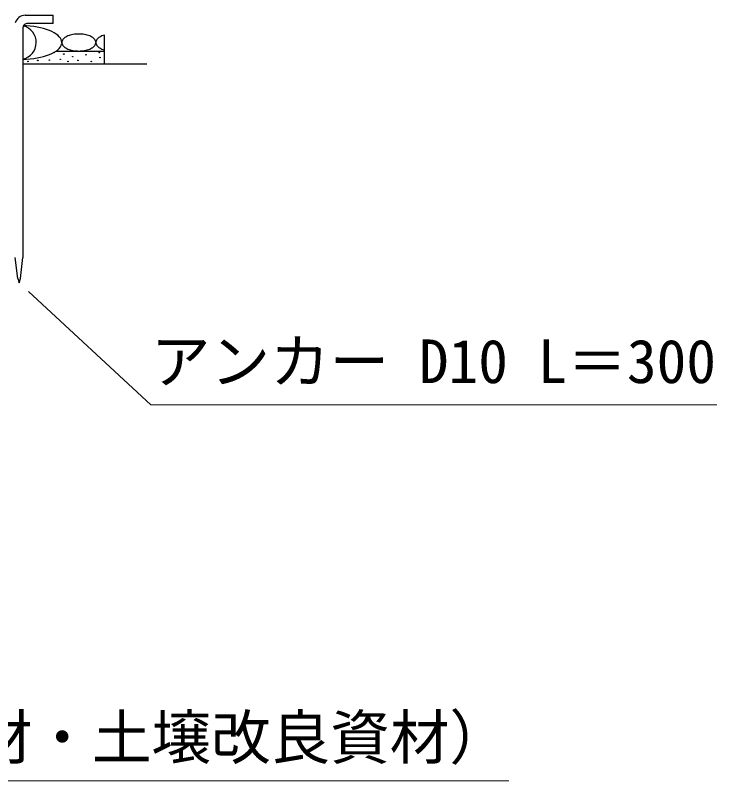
# Model space of a CAD drawing. Units: millimetres, scale not verified. Extents: x 200 to 8204, y 200 to 5825.
# Drawn here: x 3171 to 3996, y 2904 to 3804 of the extents above; entities that cross this region are included whole.
import ezdxf
from ezdxf.enums import TextEntityAlignment as Align

# ---------------------------------------------------------------- set-up
doc = ezdxf.new("R2010")
doc.units = ezdxf.units.MM
doc.header["$LTSCALE"] = 20
for name, color, linetype, lineweight in [('C-STR', 7, 'Continuous', 25), ('C-STR-DIM', 1, 'Continuous', 13), ('C-STR-HTXT', 1, 'Continuous', 13), ('C-TTL-LINE', 7, 'Continuous', 13)]:
    doc.layers.add(name, color=color, linetype=linetype, lineweight=lineweight)
doc.styles.add('ＭＳ ゴシック', font='')
doc.styles.get('ＭＳ ゴシック').set_extended_font_data('MS Gothic')

msp = doc.modelspace()

# ---------------------------------------------------------------- linework, layer by layer
at = {"layer": 'C-STR'}
for p, q in [((3182.81, 3803.81), (3215.76, 3803.81)), ((3215.76, 3794.2), (3215.76, 3803.81)), ((3180.29, 3789.22), (3180.29, 3519.03)), ((3215.76, 3794.2), (3185.7, 3794.2)), ((3275.93, 3746.83), (3275.93, 3780.49)), ((3225.74, 3771.83), (3225.93, 3770.08)), ((3265.86, 3771.83), (3265.93, 3770.95)), ((3219.23, 3761.83), (3275.93, 3761.83)), ((3180.29, 3746.83), (3325.93, 3746.83)), ((3174.29, 3494.22), (3171.29, 3519.22)), ((3177.29, 3494.22), (3180.29, 3519.22)), ((3174.29, 3494.22), (3175.79, 3489.22)), ((3175.79, 3489.22), (3177.29, 3494.22))]:
    msp.add_line(p, q, dxfattribs=at)
for points in [[(3225.93, 3771.83), (3225.74, 3773.57), (3225.17, 3775.3), (3224.23, 3777), (3222.92, 3778.67), (3221.25, 3780.28), (3219.23, 3781.83), (3216.89, 3783.3), (3214.24, 3784.68), (3211.29, 3785.97), (3208.07, 3787.15), (3204.61, 3788.21), (3200.93, 3789.15), (3197.06, 3789.95), (3193.03, 3790.62), (3188.87, 3791.14), (3184.62, 3791.52), (3180.96, 3791.71)], [(3265.93, 3771.83), (3265.86, 3772.7), (3265.63, 3773.56), (3265.25, 3774.41), (3264.73, 3775.25), (3264.06, 3776.05), (3263.25, 3776.83), (3262.32, 3777.56), (3261.25, 3778.25), (3260.08, 3778.9), (3258.79, 3779.49), (3257.4, 3780.02), (3255.93, 3780.49), (3254.39, 3780.89), (3252.77, 3781.22), (3251.11, 3781.48), (3249.41, 3781.67), (3247.68, 3781.79), (3245.93, 3781.83), (3244.19, 3781.79), (3242.46, 3781.67), (3240.76, 3781.48), (3239.09, 3781.22), (3237.48, 3780.89), (3235.93, 3780.49), (3234.46, 3780.02), (3233.08, 3779.49), (3231.79, 3778.9), (3230.61, 3778.25), (3229.55, 3777.56), (3228.61, 3776.83), (3227.81, 3776.05), (3227.14, 3775.25), (3226.61, 3774.41), (3226.24, 3773.56), (3226.01, 3772.7), (3225.93, 3771.83), (3226.01, 3770.95), (3226.24, 3770.09), (3226.61, 3769.24), (3227.14, 3768.4), (3227.81, 3767.6), (3228.61, 3766.83), (3229.55, 3766.09), (3230.61, 3765.4), (3231.79, 3764.75), (3233.08, 3764.16), (3234.46, 3763.63), (3235.93, 3763.16), (3237.48, 3762.76), (3239.09, 3762.43), (3240.76, 3762.17), (3242.46, 3761.98), (3244.19, 3761.86), (3245.93, 3761.83), (3247.68, 3761.86), (3249.41, 3761.98), (3251.11, 3762.17), (3252.77, 3762.43), (3254.39, 3762.76), (3255.93, 3763.16), (3257.4, 3763.63), (3258.79, 3764.16), (3260.08, 3764.75), (3261.25, 3765.4), (3262.32, 3766.09), (3263.25, 3766.83), (3264.06, 3767.6), (3264.73, 3768.4), (3265.25, 3769.24), (3265.63, 3770.09), (3265.86, 3770.95)], [(3275.93, 3780.49), (3274.46, 3780.02), (3273.08, 3779.49), (3271.79, 3778.9), (3270.61, 3778.25), (3269.55, 3777.56), (3268.61, 3776.83), (3267.81, 3776.05), (3267.14, 3775.25), (3266.61, 3774.41), (3266.24, 3773.56), (3266.01, 3772.7), (3265.93, 3771.83), (3266.01, 3770.95), (3266.24, 3770.09), (3266.61, 3769.24), (3267.14, 3768.4), (3267.81, 3767.6), (3268.61, 3766.83), (3269.55, 3766.09), (3270.61, 3765.4), (3271.79, 3764.75), (3273.08, 3764.16), (3274.46, 3763.63), (3275.93, 3763.16)], [(3180.29, 3751.9), (3184.62, 3752.13), (3188.87, 3752.51), (3193.03, 3753.03), (3197.06, 3753.7), (3200.93, 3754.5), (3204.61, 3755.44), (3208.07, 3756.5), (3211.29, 3757.68), (3214.24, 3758.97), (3216.89, 3760.35), (3219.23, 3761.83), (3221.25, 3763.37), (3222.92, 3764.98), (3224.23, 3766.65), (3225.17, 3768.35), (3225.74, 3770.08)]]:
    msp.add_lwpolyline(points, dxfattribs=at)
for centre in [(3216.67, 3760.02), (3228.31, 3758.2), (3238.81, 3755.17), (3254.42, 3757.42), (3269.92, 3760.02), (3270.88, 3754.16), (3186.21, 3749.59), (3197.77, 3750.73), (3211.3, 3751.13), (3224.07, 3752.11), (3233.24, 3749.59), (3244.8, 3750.73), (3260.57, 3749.59)]:
    msp.add_circle(centre, 0.3, dxfattribs=at)
for centre, radius, start, end in [((3182.97, 3791.69), 12.12, 90.74558, 164.52089), ((3185.29, 3789.22), 5, 85.32404, 180), ((3175.93, 3771.83), 20, 282.58509, 76.14998)]:
    msp.add_arc(centre, radius, start, end, dxfattribs=at)
at = {"layer": 'C-STR-HTXT'}
for p, q in [((3330.66, 3345.98), (3186.84, 3479.07)), ((3330.66, 3345.98), (3995.66, 3345.98)), ((2561.4, 2903.91), (3751.4, 2903.91))]:
    msp.add_line(p, q, dxfattribs=at)
at = {"layer": 'C-TTL-LINE'}
msp.add_lwpolyline([(3180.29, 3789.22), (3180.29, 3752.31, 0.79234), (3180.72, 3791.24, 0.1048)], format="xyb", close=True, dxfattribs=at)

# ---------------------------------------------------------------- texts
at = {"layer": 'C-STR-DIM', "color": 7, "style": 'ＭＳ ゴシック'}
for s, p in [('アンカー D10 L＝300', (3330.66, 3355.98)), ('薄綿（肥料・保水材・土壌改良資材）', (2561.4, 2913.91))]:
    msp.add_text(s, height=51.32, dxfattribs=at).set_placement(p, align=Align.BOTTOM_LEFT)

doc.saveas('drawing.dxf')
